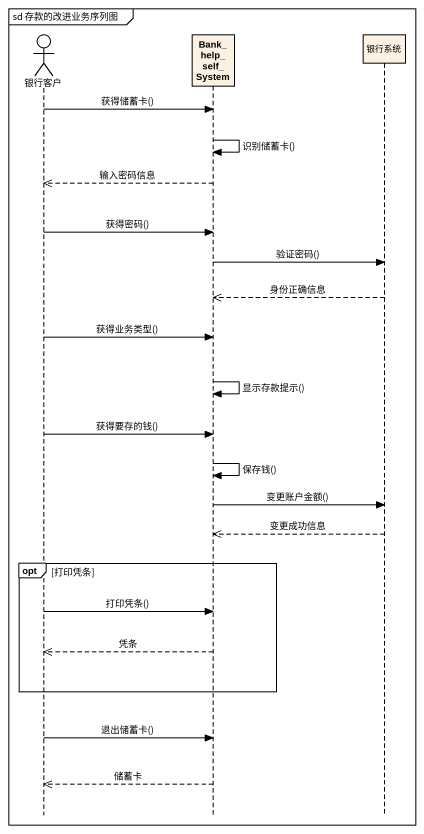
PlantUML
@startuml
mainframe sd 存款的改进业务序列图
hide footbox
actor 银行客户
participant Bank_help_self_System
participant 银行系统

银行客户 -> Bank_help_self_System : 获得储蓄卡()
Bank_help_self_System -> Bank_help_self_System : 识别储蓄卡()
Bank_help_self_System -->> 银行客户 : 输入密码信息
银行客户 -> Bank_help_self_System : 获得密码()
Bank_help_self_System -> 银行系统 : 验证密码()
银行系统 -->> Bank_help_self_System : 身份正确信息
银行客户 -> Bank_help_self_System : 获得业务类型()
Bank_help_self_System -> Bank_help_self_System : 显示存款提示()
银行客户 -> Bank_help_self_System : 获得要存的钱()
Bank_help_self_System -> Bank_help_self_System : 保存钱()
Bank_help_self_System -> 银行系统 : 变更账户金额()
银行系统 -->> Bank_help_self_System : 变更成功信息
opt 打印凭条
  银行客户 -> Bank_help_self_System : 打印凭条()
  Bank_help_self_System -->> 银行客户 : 凭条
end
银行客户 -> Bank_help_self_System : 退出储蓄卡()
Bank_help_self_System -->> 银行客户 : 储蓄卡
@enduml
